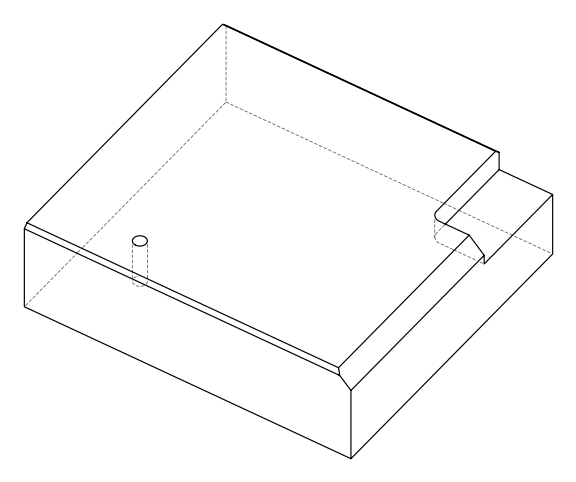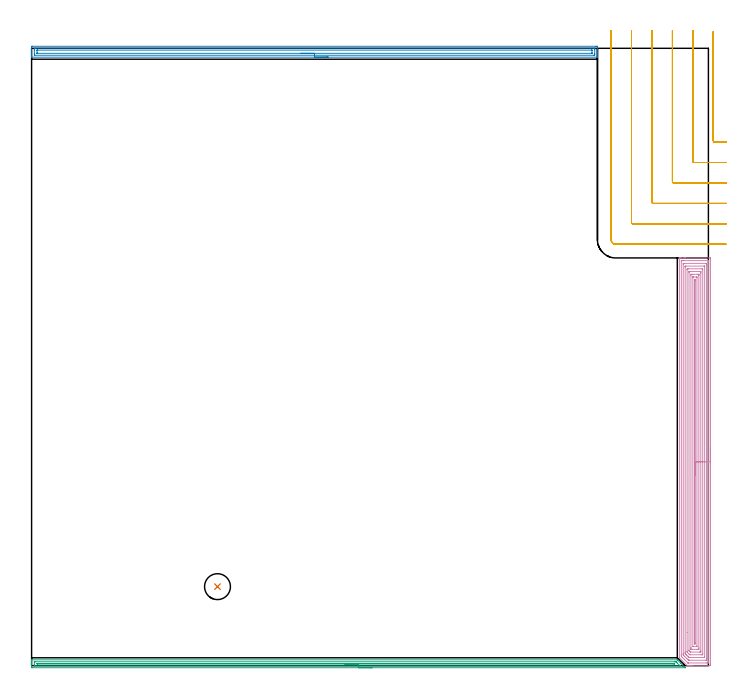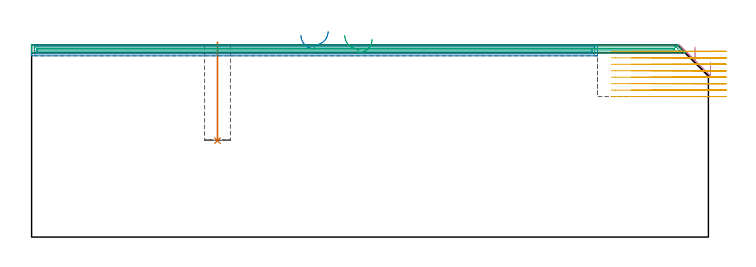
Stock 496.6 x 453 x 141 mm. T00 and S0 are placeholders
(PLAN: 5 operations, 2 tool changes, 61.1 min)
(1 INDEXABLE_INSERT_DRILL_BLIND_HOLE_FROM_SOLID | STEP1POCKET | NXT0302_009 | 0.29 min | 19799 mm3)
(2 AREA_MILL | FG_CHAMFER_SURFACE | UGT0205_001 | 10.19 min | 13449 mm3)
(3 AREA_MILL_1 | FG_CHAMFER_SURFACE_1 | UGT0205_001 | 11.59 min | 8124 mm3)
(4 AREA_MILL_2 | FG_CHAMFER_SURFACE_2 | UGT0205_001 | 21.69 min | 79767 mm3)
(5 MILL_CORNER_NOTCH_RECTANGULAR | CORNER_NOTCH_RECTANGULAR | UGT0201_094 | Follow Part, ap 5, ae 75% | 17.37 min | 470771 mm3)
(TOOL NXT0302_009 | Index. Insert Drill 19mm [880-D1900L25-05] | D19 PA176 FL95 Z2)
(TOOL UGT0205_001 | Chamfer Mill 20 x 3 x 45 deg. | D20 FL50 Z2)
(TOOL UGT0201_094 | End mill 20 mm | D20 FL38 Z4)
(OP 1 INDEXABLE_INSERT_DRILL_BLIND_HOLE_FROM_SOLID)
G17 G21 G94 G90
T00 M6
G54
G17 G0 G90 X136.4 Y58. S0 M3
G43 Z151. H1
G94 G81 G98 Z70.8 F250. R143.
G80
M5
M2
(OP 2 AREA_MILL)
G17 G21 G94 G90
T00 M6
G54
G17 G0 G90 X217.6 Y446.5 S1061 M3
G43 Z151. H0
G94 G1 X217.562 Z150.128 F250.
X217.448 Z149.263
X217.259 Z148.412
X216.997 Z147.58
X216.663 Z146.774
X216.26 Z146.
X215.792 Z145.264
X215.26 Z144.572
X214.671 Z143.929
X214.028 Z143.34
X213.336 Z142.808
X212.6 Z142.34
X211.826 Z141.937
X211.02 Z141.603
X210.188 Z141.341
X209.336 Z141.152
X208.472 Z141.038
X207.6 Z141.
X0.181
X0.007 Y446.503 Z140.988
X0. Y446.511 Z140.979
Y446.879 Z140.62
Y447.138 Z140.362
Y447.852 Z139.643
Y449.092 Z138.405
Y450.498 Z136.998
Y453.768 Z133.729
X0.003 Y454.031 Z133.466
X0.01 Y454.492 Z133.006
X0.158 Y454.495 Z133.003
X0.628 Y454.5 Z133.
X414.097
X414.572 Y454.499 Z133.001
X415.042 Y454.495 Z133.003
X415.191 Y454.492 Z133.006
X415.2 Y454.031 Z133.466
Y449.617 Z137.877
Y448.209 Z139.287
Y447.852 Z139.643
Y447.138 Z140.362
Y446.879 Z140.62
Y446.511 Z140.979
X415.193 Y446.503 Z140.988
X415.019 Y446.5 Z141.
X207.6
Y447.914 Z139.586
X2.352 Y447.915 Z139.585
X2.032 Y447.921 Z139.579
X2.01 Y448.025 Z139.475
X2.003 Y448.26 Z139.24
X2.001 Y448.735 Z138.765
X2. Y449.145 Z138.355
Y451.793 Z135.707
X2.001 Y452.265 Z135.235
X2.002 Y452.674 Z134.826
X2.01 Y453.079 Z134.421
X2.416 Y453.085 Z134.415
X2.479
X412.848
X413.168 Y453.079 Z134.421
X413.19 Y452.975 Z134.525
X413.197 Y452.74 Z134.76
X413.199 Y452.265 Z135.235
X413.2 Y451.855 Z135.645
Y449.207 Z138.293
X413.199 Y448.735 Z138.765
X413.198 Y448.326 Z139.174
X413.19 Y447.921 Z139.579
X412.784 Y447.915 Z139.585
X412.721
X207.6 Y447.914 Z139.586
Y449.328 Z138.172
X4.204 Y449.329 Z138.171
X4.107 Y449.33 Z138.17
X4.03 Y449.333 Z138.167
X4.013 Y449.335 Z138.165
X4.009 Y449.359 Z138.141
X4.005 Y449.416 Z138.084
X4.001 Y449.617 Z137.883
Y451.383 Z136.117
X4.002 Y451.582 Z135.918
X4.009 Y451.65 Z135.85
X4.012 Y451.665 Z135.835
X4.023 Y451.667 Z135.833
X4.058 Y451.669 Z135.831
X4.204 Y451.671 Z135.829
X410.996
X411.093 Y451.67 Z135.83
X411.17 Y451.667 Z135.833
X411.187 Y451.665 Z135.835
X411.191 Y451.641 Z135.859
X411.195 Y451.584 Z135.916
X411.199 Y451.383 Z136.117
Y449.617 Z137.883
X411.198 Y449.418 Z138.082
X411.191 Y449.35 Z138.15
X411.188 Y449.335 Z138.165
X411.177 Y449.333 Z138.167
X411.142 Y449.331 Z138.169
X410.996 Y449.329 Z138.171
X207.6 Y449.328 Z138.172
X206.728 Z138.21
X205.864 Z138.323
X205.012 Z138.512
X204.18 Z138.775
X203.374 Z139.108
X202.6 Z139.511
X201.864 Z139.98
X201.172 Z140.511
X200.529 Z141.1
X199.94 Z141.744
X199.408 Z142.436
X198.94 Z143.172
X198.537 Z143.945
X198.203 Z144.751
X197.941 Z145.583
X197.752 Z146.435
X197.638 Z147.3
X197.6 Z148.172
G0 Z151.
M5
M2
(OP 3 AREA_MILL_1)
G17 G21 G94 G90
T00 M6
G54
G17 G0 G90 X249.8 Y-1.5 S1061 M3
G43 Z151. H0
Z145.2
G94 G1 X249.762 Z144.328 F250.
X249.648 Z143.464
X249.459 Z142.612
X249.197 Z141.78
X248.863 Z140.974
X248.46 Z140.2
X247.992 Z139.464
X247.46 Z138.772
X246.871 Z138.129
X246.228 Z137.54
X245.536 Z137.009
X244.8 Z136.54
X244.026 Z136.137
X243.22 Z135.803
X242.388 Z135.541
X241.537 Z135.352
X240.672 Z135.238
X239.8 Z135.2
X0.629
X0.332 Y-1.498
X0.01 Y-1.494 Z135.203
X0. Y-1.21 Z135.487
Y1.4 Z138.094
Y1.917 Z138.614
Y2.27 Z138.966
Y2.787 Z139.483
Y3.14 Z139.834
Y3.846 Z140.546
Y4.064 Z140.764
X0.002 Y4.183 Z140.876
X0.01 Y4.297 Z140.988
X0.181 Y4.3 Z141.
X473.607
X473.795 Y4.297 Z140.989
X473.885 Y4.216 Z140.914
X476.289 Y1.811 Z138.511
X479.532 Y-1.431 Z135.267
X479.582 Y-1.493 Z135.204
X479.566 Y-1.496 Z135.202
X479.496 Y-1.499 Z135.199
X239.8 Y-1.5 Z135.2
Y-0.086 Z136.614
X2.417 Y-0.085 Z136.615
X2.154 Y-0.084 Z136.616
X2.054 Y-0.081 Z136.619
X2.011 Y-0.079 Z136.621
X2.009 Y-0.056 Z136.644
X2.002 Y0.063 Z136.763
X2.001 Y0.53 Z137.23
X2. Y0.935 Z137.635
Y2.27 Z138.97
Y2.675 Z139.375
X2.003 Y2.81 Z139.51
X2.007 Y2.859 Z139.559
X2.011 Y2.879 Z139.579
X2.023 Y2.881 Z139.581
X2.1 Y2.883 Z139.583
X2.417 Y2.885 Z139.585
X2.678 Y2.886 Z139.586
X471.819 Y2.885 Z139.585
X472.081
X472.713 Y2.88 Z139.58
X472.75 Y2.879 Z139.579
X472.791 Y2.848 Z139.548
X472.879 Y2.765 Z139.465
X473.05 Y2.598 Z139.298
X473.38 Y2.27 Z138.97
X473.607 Y2.044 Z138.744
X475.395 Y0.254 Z136.954
X475.711 Y-0.073 Z136.627
X475.716 Y-0.08 Z136.62
X475.708 Y-0.081 Z136.619
X475.664 Y-0.084 Z136.616
X475.575 Y-0.085 Z136.615
X475.395 Y-0.086 Z136.614
X239.8
Y1.328 Z138.028
X4.278 Y1.329 Z138.029
X4.205 Y1.33 Z138.03
X4.132 Y1.333 Z138.033
X4.01 Y1.34 Z138.04
X4.009 Y1.4 Z138.1
X4.01 Y1.448 Z138.148
X4.017 Y1.465 Z138.165
X4.058 Y1.467 Z138.167
X4.133 Y1.47 Z138.17
X4.205 Y1.471 Z138.171
X5.026 Y1.472 Z138.172
X470.03 Y1.471 Z138.171
X470.855 Y1.468 Z138.168
X470.925 Y1.465 Z138.165
X471.789 Y1.4 Z138.1
X471.819 Y1.373 Z138.073
X471.834 Y1.335 Z138.035
X471.819 Y1.334 Z138.034
X470.998 Y1.329 Z138.029
X239.8 Y1.328 Z138.028
X238.928 Z138.067
X238.064 Z138.18
X237.212 Z138.369
X236.38 Z138.632
X235.574 Z138.965
X234.8 Z139.368
X234.064 Z139.837
X233.372 Z140.368
X232.729 Z140.957
X232.14 Z141.601
X231.608 Z142.293
X231.14 Z143.028
X230.737 Z143.802
X230.403 Z144.608
X230.141 Z145.44
X229.952 Z146.292
X229.838 Z147.157
X229.8 Z148.028
G0 Z151.
M5
M2
(OP 4 AREA_MILL_2)
G17 G21 G94 G90
T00 M6
G54
G17 G0 G90 X498.1 Y159.6 S1061 M3
G43 Z151. H0
Z128.2
G94 G1 Y159.562 Z127.328 F250.
Y159.448 Z126.464
Y159.259 Z125.612
Y158.997 Z124.78
Y158.663 Z123.974
Y158.26 Z123.2
Y157.792 Z122.464
Y157.26 Z121.772
Y156.671 Z121.129
Y156.028 Z120.54
Y155.336 Z120.008
Y154.6 Z119.54
Y153.826 Z119.137
Y153.02 Z118.803
Y152.188 Z118.541
Y151.336 Z118.352
Y150.472 Z118.238
Y149.6 Z118.2
Y1.073
X498.099 Y0.602 Z118.201
X498.095 Y0.186 Z118.203
X498.092 Y0.01 Z118.206
X497.685 Y0. Z118.612
X485.096 Z131.199
X484.503 Z131.791
X483.931 Z132.366
X483.624 Z132.672
X483.052 Z133.244
X482.745 Z133.55
X482.131 Z134.168
X481.602 Z134.698
X481.338 Z134.957
X481.099 Z135.197
X481.098 Y0.001 Z135.198
X475.439 Y5.662 Z140.86
X475.304 Y5.806 Z140.989
X475.3 Y5.955 Z141.
Y299.044
X475.306 Y299.19 Z140.993
X475.59 Y299.2 Z140.709
X475.979 Z140.32
X476.593 Z139.701
X478.658 Z137.639
X479.23 Z137.065
X479.823 Z136.473
X497.685 Z118.612
X497.974 Y299.197 Z118.323
X498.092 Y299.19 Z118.205
X498.099 Y299.07 Z118.199
X498.1 Y298.598 Z118.2
Y149.6
X496.686 Z119.614
X496.685 Y2.51 Z119.615
X496.684 Y2.386 Z119.616
X496.679 Y2.012 Z119.621
X496.306 Y2.003 Z119.994
X495.928 Y2.001 Z120.372
X495.429 Y2. Z120.871
X481.866 Z134.434
X481.74 Y2.002 Z134.56
X481.638 Y2.005 Z134.662
X481.572 Y2.01 Z134.728
X481.521 Y2.041 Z134.779
X481.165 Y2.386 Z135.135
X477.595 Y5.955 Z138.705
X477.472 Y6.079 Z138.828
X476.721 Y6.847 Z139.579
X476.715 Y7.616 Z139.585
Y7.74
Y296.69
X476.716 Y296.814 Z139.584
X476.721 Y297.188 Z139.579
X477.094 Y297.197 Z139.206
X477.472 Y297.199 Z138.828
X477.971 Y297.2 Z138.329
X496.608 Y297.199 Z119.692
X496.635 Y297.198 Z119.665
X496.664 Y297.193 Z119.636
X496.679 Y297.187 Z119.621
X496.681 Y297.166 Z119.619
X496.685 Y296.937 Z119.615
X496.686 Y149.6 Z119.614
X495.272 Z121.028
X495.271 Y4.837 Z121.029
X495.269 Y4.171 Z121.031
X495.267 Y4.058 Z121.033
X495.265 Y4.011 Z121.035
X495.212 Y4.005 Z121.088
X495.049 Y4.002 Z121.251
X494.338 Y4. Z121.962
X482.913 Y4.001 Z133.387
X482.745 Y4.002 Z133.555
X482.025 Y4.01 Z134.275
X481.866 Y4.139 Z134.434
X481.83 Y4.171 Z134.47
X480.988 Y5.012 Z135.312
X479.23 Y6.769 Z137.07
X478.351 Y7.649 Z137.949
X478.263 Y7.74 Z138.037
X478.174 Y7.84 Z138.126
X478.135 Y7.886 Z138.165
X478.133 Y7.91 Z138.167
X478.13 Y7.964 Z138.17
X478.129 Y8.632 Z138.171
X478.128 Y8.858 Z138.172
X478.129 Y294.363 Z138.171
X478.131 Y295.029 Z138.169
X478.133 Y295.142 Z138.167
X478.135 Y295.189 Z138.165
X478.188 Y295.195 Z138.112
X478.351 Y295.198 Z137.949
X479.062 Y295.2 Z137.238
X494.881 Z121.419
X495.049 Y295.197 Z121.251
X495.217 Y295.192 Z121.083
X495.26 Y295.19 Z121.04
X495.265 Y295.163 Z121.035
X495.268 Y295.104 Z121.032
X495.27 Y295.029 Z121.03
X495.271 Y294.803 Z121.029
X495.272 Y294.137 Z121.028
Y149.6
X493.857 Z122.443
Y6.847
X493.855 Y6.275 Z122.445
X493.852 Y6.081 Z122.448
X493.851 Y6.02 Z122.449
X493.812 Y6.01 Z122.488
X493.247 Y6. Z123.053
X482.7 Y6.001 Z133.6
X482.493 Y6.01 Z133.807
X482.426 Y6.035 Z133.874
X482.293 Y6.162 Z134.007
X482.125 Y6.327 Z134.175
X481.866 Y6.583 Z134.434
X481.601 Y6.847 Z134.699
X480.709 Y7.74 Z135.591
X480.109 Y8.342 Z136.191
X479.824 Y8.632 Z136.476
X479.55 Y8.924 Z136.75
X479.546 Y9.203 Z136.754
X479.544 Y9.524 Z136.756
X479.543 Y10.099 Z136.757
Y292.353
X479.545 Y292.925 Z136.755
X479.548 Y293.118 Z136.752
X479.549 Y293.18 Z136.751
X479.588 Y293.19 Z136.712
X480.153 Y293.2 Z136.147
X493.335 Z122.965
X493.711 Y293.196 Z122.589
X493.805 Y293.193 Z122.495
X493.846 Y293.19 Z122.454
X493.85 Y293.162 Z122.45
X493.853 Y293.076 Z122.447
X493.857 Y292.671 Z122.443
Y149.6
X492.443 Z123.857
X492.442 Y8.632 Z123.858
Y8.602
X492.412 Y8.01 Z123.888
X492.153 Y8.003 Z124.147
X491.534 Y8. Z124.766
X491.277 Z125.023
X483.367 Y8.001 Z132.933
X483.056 Y8.006 Z133.244
X482.903 Y8.01 Z133.397
X482.745 Y8.161 Z133.555
X482.267 Y8.632 Z134.033
X481.866 Y9.032 Z134.434
X481.377 Y9.524 Z134.923
X480.988 Y9.923 Z135.312
X480.959 Y10.416 Z135.341
X480.958 Y10.446 Z135.342
X480.957 Y24.357 Z135.343
X480.958 Y290.568 Z135.342
Y290.598
X480.988 Y291.19 Z135.312
X481.247 Y291.197 Z135.053
X481.866 Y291.199 Z134.434
X482.123 Y291.2 Z134.177
X491.791 Y291.199 Z124.509
X492.412 Y291.19 Z123.888
X492.442 Y290.568 Z123.859
Y290.538 Z123.858
X492.443 Y149.6 Z123.857
X491.029 Z125.271
Y10.929
X491.027 Y10.416 Z125.273
X491.024 Y10.041 Z125.276
X491.022 Y10.018 Z125.278
X491.011 Y10.01 Z125.289
X490.962 Y10.006 Z125.338
X490.86 Y10.002 Z125.44
X490.655 Y10.001 Z125.645
X490.186 Y10. Z126.114
X483.624 Y10.001 Z132.676
X483.487 Y10.003 Z132.813
X483.379 Y10.009 Z132.921
X483.347 Y10.012 Z132.953
X483.326 Y10.029 Z132.974
X483.282 Y10.07 Z133.018
X482.932 Y10.416 Z133.368
X482.745 Y10.604 Z133.555
X482.399 Y10.959 Z133.901
X482.38 Y10.98 Z133.92
X482.377 Y11.014 Z133.923
X482.373 Y11.081 Z133.927
X482.372 Y11.182 Z133.928
X482.371 Y11.308 Z133.929
Y288.271
X482.373 Y288.784 Z133.927
X482.376 Y289.159 Z133.924
X482.378 Y289.182 Z133.922
X482.389 Y289.19 Z133.912
X482.438 Y289.194 Z133.862
X482.54 Y289.198 Z133.76
X482.745 Y289.199 Z133.555
X483.214 Y289.2 Z133.086
X490.791 Z125.509
X490.901 Y289.198 Z125.399
X490.973 Y289.194 Z125.327
X491.014 Y289.19 Z125.286
X491.022 Y289.182 Z125.278
X491.024 Y289.163 Z125.276
X491.027 Y288.784 Z125.273
X491.029 Y288.404 Z125.271
Y287.892
Y149.6
X489.615 Z126.685
Y13.093
X489.613 Y12.366 Z126.687
X489.611 Y12.201 Z126.689
X489.608 Y12.028 Z126.692
X489.292 Y12.01 Z127.008
X489.093 Y12.002 Z127.207
X488.897 Y12.001 Z127.403
X488.216 Y12. Z128.084
X484.7 Z131.6
X484.503 Y12.001 Z131.797
X483.818 Y12.004 Z132.482
X483.803 Y12.01 Z132.497
X483.792 Y12.03 Z132.508
X483.79 Y12.201 Z132.51
X483.786 Y12.929 Z132.514
X483.785 Y13.093 Z132.515
Y286.107
X483.787 Y286.834 Z132.513
X483.789 Y286.999 Z132.511
X483.792 Y287.172 Z132.508
X484.108 Y287.19 Z132.192
X484.307 Y287.198 Z131.993
X484.503 Y287.199 Z131.797
X485.184 Y287.2 Z131.116
X488.699 Z127.601
X488.897 Y287.199 Z127.403
X489.582 Y287.196 Z126.718
X489.597 Y287.191 Z126.703
X489.608 Y287.17 Z126.692
X489.61 Y286.999 Z126.69
X489.614 Y286.271 Z126.686
X489.615 Y286.107 Z126.685
Y149.6
X488.2 Z128.1
Y14.507
X488.197 Y14.137 Z128.103
X488.193 Y14.033 Z128.107
X488.188 Y14.009 Z128.112
X488.179 Y14.006 Z128.121
X488.126 Y14.002 Z128.174
X488.018 Y14. Z128.282
X485.366 Y14.001 Z130.934
X485.206 Y14.025 Z131.094
X485.201 Y14.061 Z131.099
X485.2 Y14.074 Z131.1
Y284.693
X485.203 Y285.063 Z131.097
X485.206 Y285.167 Z131.094
X485.212 Y285.191 Z131.088
X485.221 Y285.194 Z131.079
X485.274 Y285.198 Z131.026
X485.382 Y285.2 Z130.918
X488.034 Y285.199 Z128.266
X488.194 Y285.175 Z128.106
X488.199 Y285.139 Z128.101
X488.2 Y285.126 Z128.1
Y149.6
X486.786 Z129.514
Y16.662
X486.785 Y16.303 Z129.515
X486.783 Y16.131 Z129.517
X486.779 Y16.042 Z129.521
X486.774 Y16.009 Z129.526
X486.752 Y16.007 Z129.548
X486.7 Y16.004 Z129.6
X486.647 Y16.007 Z129.653
X486.626 Y16.009 Z129.674
X486.621 Y16.042 Z129.679
X486.618 Y16.128 Z129.682
X486.615 Y16.302 Z129.685
X486.614 Y16.662 Z129.686
Y16.837
Y282.538
X486.615 Y282.897 Z129.685
X486.617 Y283.069 Z129.683
X486.621 Y283.158 Z129.679
X486.626 Y283.191 Z129.674
X486.647 Y283.193 Z129.653
X486.7 Y283.196 Z129.6
X486.753 Y283.193 Z129.547
X486.774 Y283.191 Z129.526
X486.779 Y283.158 Z129.521
X486.782 Y283.072 Z129.518
X486.785 Y282.898 Z129.515
X486.786 Y282.538 Z129.514
Y282.363
Y149.6
Y148.728 Z129.552
Y147.864 Z129.666
Y147.012 Z129.854
Y146.18 Z130.117
Y145.374 Z130.451
Y144.6 Z130.853
Y143.864 Z131.322
Y143.172 Z131.853
Y142.529 Z132.443
Y141.94 Z133.086
Y141.408 Z133.778
Y140.94 Z134.514
Y140.537 Z135.288
Y140.203 Z136.094
Y139.941 Z136.926
Y139.752 Z137.777
Y139.638 Z138.642
Y139.6 Z139.514
G0 Z151.
M5
M2
(OP 5 MILL_CORNER_NOTCH_RECTANGULAR)
G17 G21 G94 G90
T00 M6
G54
G17 G0 G90 X500.2 Y465.33 S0 M3
G43 Z151. H0
Z136.262
G94 G1 Y462.33 F250.
Y385.193 F500.
G3 X501.193 Y384.2 R1.
G1 X506.6
X509.6 F250.
G0 Z151.
X485.2 Y466.
Z136.262
G1 Y463.
Y370.193 F500.
G3 X486.193 Y369.2 R1.
G1 X506.6
X509.6 F250.
G0 Z151.
X470.2 Y466.
Z136.262
G1 Y463.
Y355.194 F500.
G3 X471.194 Y354.2 R1.
G1 X506.6
X509.6 F250.
G0 Z151.
X455.2 Y466.
Z136.262
G1 Y463.
Y340.194 F500.
G3 X456.194 Y339.2 R1.
G1 X506.6
X509.6 F250.
G0 Z151.
X440.2 Y466.
Z136.262
G1 Y463.
Y325.195 F500.
G3 X441.195 Y324.2 R1.
G1 X506.6
X509.6 F250.
G0 Z151.
X425.2 Y466.
Z136.262
G1 Y463.
Y312.6 F500.
G3 X428.6 Y309.2 R3.4
G1 X506.6
X509.6 F250.
G0 Z151.
X500.2 Y465.33
Z131.525
G1 Y462.33
Y385.193 F500.
G3 X501.193 Y384.2 R1.
G1 X506.6
X509.6 F250.
G0 Z151.
X485.2 Y466.
Z131.525
G1 Y463.
Y370.193 F500.
G3 X486.193 Y369.2 R1.
G1 X506.6
X509.6 F250.
G0 Z151.
X470.2 Y466.
Z131.525
G1 Y463.
Y355.194 F500.
G3 X471.194 Y354.2 R1.
G1 X506.6
X509.6 F250.
G0 Z151.
X455.2 Y466.
Z131.525
G1 Y463.
Y340.194 F500.
G3 X456.194 Y339.2 R1.
G1 X506.6
X509.6 F250.
G0 Z151.
X440.2 Y466.
Z131.525
G1 Y463.
Y325.195 F500.
G3 X441.195 Y324.2 R1.
G1 X506.6
X509.6 F250.
G0 Z151.
X425.2 Y466.
Z131.525
G1 Y463.
Y312.6 F500.
G3 X428.6 Y309.2 R3.4
G1 X506.6
X509.6 F250.
G0 Z151.
X500.2 Y465.33
Z126.787
G1 Y462.33
Y385.193 F500.
G3 X501.193 Y384.2 R1.
G1 X506.6
X509.6 F250.
G0 Z151.
X485.2 Y466.
Z126.787
G1 Y463.
Y370.193 F500.
G3 X486.193 Y369.2 R1.
G1 X506.6
X509.6 F250.
G0 Z151.
X470.2 Y466.
Z126.787
G1 Y463.
Y355.194 F500.
G3 X471.194 Y354.2 R1.
G1 X506.6
X509.6 F250.
G0 Z151.
X455.2 Y466.
Z126.787
G1 Y463.
Y340.194 F500.
G3 X456.194 Y339.2 R1.
G1 X506.6
X509.6 F250.
G0 Z151.
X440.2 Y466.
Z126.787
G1 Y463.
Y325.195 F500.
G3 X441.195 Y324.2 R1.
G1 X506.6
X509.6 F250.
G0 Z151.
X425.2 Y466.
Z126.787
G1 Y463.
Y312.6 F500.
G3 X428.6 Y309.2 R3.4
G1 X506.6
X509.6 F250.
G0 Z151.
X500.2 Y465.33
Z122.05
G1 Y462.33
Y385.193 F500.
G3 X501.193 Y384.2 R1.
G1 X506.6
X509.6 F250.
G0 Z151.
X485.2 Y466.
Z122.05
G1 Y463.
Y370.193 F500.
G3 X486.193 Y369.2 R1.
G1 X506.6
X509.6 F250.
G0 Z151.
X470.2 Y466.
Z122.05
G1 Y463.
Y355.194 F500.
G3 X471.194 Y354.2 R1.
G1 X506.6
X509.6 F250.
G0 Z151.
X455.2 Y466.
Z122.05
G1 Y463.
Y340.194 F500.
G3 X456.194 Y339.2 R1.
G1 X506.6
X509.6 F250.
G0 Z151.
X440.2 Y466.
Z122.05
G1 Y463.
Y325.195 F500.
G3 X441.195 Y324.2 R1.
G1 X506.6
X509.6 F250.
G0 Z151.
X425.2 Y466.
Z122.05
G1 Y463.
Y312.6 F500.
G3 X428.6 Y309.2 R3.4
G1 X506.6
X509.6 F250.
G0 Z151.
X500.2 Y465.33
Z117.312
G1 Y462.33
Y385.193 F500.
G3 X501.193 Y384.2 R1.
G1 X506.6
X509.6 F250.
G0 Z151.
X485.2 Y466.
Z117.312
G1 Y463.
Y370.193 F500.
G3 X486.193 Y369.2 R1.
G1 X506.6
X509.6 F250.
G0 Z151.
X470.2 Y466.
Z117.312
G1 Y463.
Y355.194 F500.
G3 X471.194 Y354.2 R1.
G1 X506.6
X509.6 F250.
G0 Z151.
X455.2 Y466.
Z117.312
G1 Y463.
Y340.194 F500.
G3 X456.194 Y339.2 R1.
G1 X506.6
X509.6 F250.
G0 Z151.
X440.2 Y466.
Z117.312
G1 Y463.
Y325.195 F500.
G3 X441.195 Y324.2 R1.
G1 X506.6
X509.6 F250.
G0 Z151.
X425.2 Y466.
Z117.312
G1 Y463.
Y312.6 F500.
G3 X428.6 Y309.2 R3.4
G1 X506.6
X509.6 F250.
G0 Z151.
X500.2 Y465.33
Z112.575
G1 Y462.33
Y385.193 F500.
G3 X501.193 Y384.2 R1.
G1 X506.6
X509.6 F250.
G0 Z151.
X485.2 Y466.
Z112.575
G1 Y463.
Y370.193 F500.
G3 X486.193 Y369.2 R1.
G1 X506.6
X509.6 F250.
G0 Z151.
X470.2 Y466.
Z112.575
G1 Y463.
Y355.194 F500.
G3 X471.194 Y354.2 R1.
G1 X506.6
X509.6 F250.
G0 Z151.
X455.2 Y466.
Z112.575
G1 Y463.
Y340.194 F500.
G3 X456.194 Y339.2 R1.
G1 X506.6
X509.6 F250.
G0 Z151.
X440.2 Y466.
Z112.575
G1 Y463.
Y325.195 F500.
G3 X441.195 Y324.2 R1.
G1 X506.6
X509.6 F250.
G0 Z151.
X425.2 Y466.
Z112.575
G1 Y463.
Y312.6 F500.
G3 X428.6 Y309.2 R3.4
G1 X506.6
X509.6 F250.
G0 Z151.
X500.2 Y465.33
Z107.837
G1 Y462.33
Y385.193 F500.
G3 X501.193 Y384.2 R1.
G1 X506.6
X509.6 F250.
G0 Z151.
X485.2 Y466.
Z107.837
G1 Y463.
Y370.193 F500.
G3 X486.193 Y369.2 R1.
G1 X506.6
X509.6 F250.
G0 Z151.
X470.2 Y466.
Z107.837
G1 Y463.
Y355.194 F500.
G3 X471.194 Y354.2 R1.
G1 X506.6
X509.6 F250.
G0 Z151.
X455.2 Y466.
Z107.837
G1 Y463.
Y340.194 F500.
G3 X456.194 Y339.2 R1.
G1 X506.6
X509.6 F250.
G0 Z151.
X440.2 Y466.
Z107.837
G1 Y463.
Y325.195 F500.
G3 X441.195 Y324.2 R1.
G1 X506.6
X509.6 F250.
G0 Z151.
X425.2 Y466.
Z107.837
G1 Y463.
Y312.6 F500.
G3 X428.6 Y309.2 R3.4
G1 X506.6
X509.6 F250.
G0 Z151.
X500.2 Y465.33
Z103.1
G1 Y462.33
Y385.193 F500.
G3 X501.193 Y384.2 R1.
G1 X506.6
X509.6 F250.
G0 Z151.
X485.2 Y466.
Z103.1
G1 Y463.
Y370.193 F500.
G3 X486.193 Y369.2 R1.
G1 X506.6
X509.6 F250.
G0 Z151.
X470.2 Y466.
Z103.1
G1 Y463.
Y355.194 F500.
G3 X471.194 Y354.2 R1.
G1 X506.6
X509.6 F250.
G0 Z151.
X455.2 Y466.
Z103.1
G1 Y463.
Y340.194 F500.
G3 X456.194 Y339.2 R1.
G1 X506.6
X509.6 F250.
G0 Z151.
X440.2 Y466.
Z103.1
G1 Y463.
Y325.195 F500.
G3 X441.195 Y324.2 R1.
G1 X506.6
X509.6 F250.
G0 Z151.
X425.2 Y466.
Z103.1
G1 Y463.
Y312.6 F500.
G3 X428.6 Y309.2 R3.4
G1 X506.6
X509.6 F250.
G0 Z151.
M5
M2
